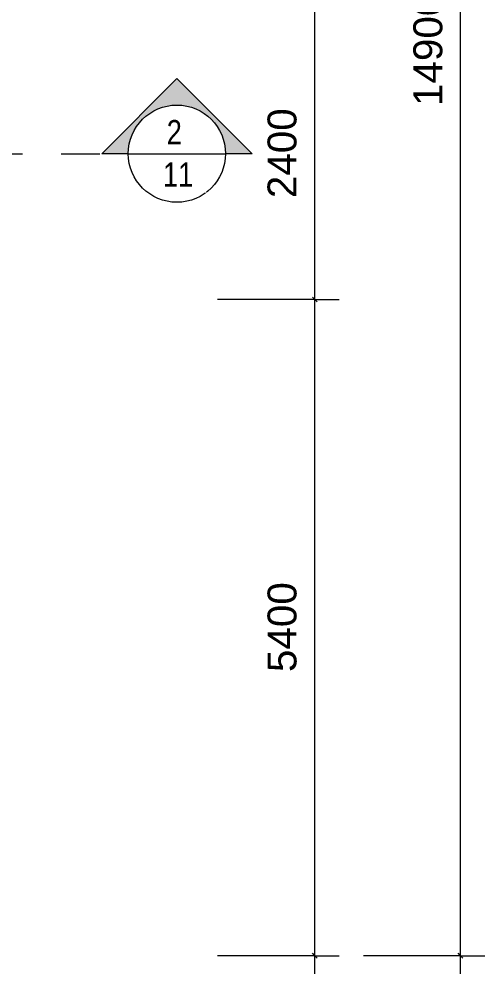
# Model space of a CAD drawing. Header units: millimetres. Extents: x -10792 to 44600, y -5903 to 19992.
# Drawn here: x 40767 to 44600, y -150 to 7708 of the extents above; entities that cross this region are included whole.
import ezdxf

# ---------------------------------------------------------------- set-up
doc = ezdxf.new("R2010")
doc.units = ezdxf.units.MM
doc.linetypes.add('Abgebrochen', pattern=[714.375, 476.25, -238.125])
doc.linetypes.add('Aligning Line', pattern=[635, 317.5, -317.5])
for name, color, linetype, lineweight in [('A-ANNO-DIMS', 211, 'Continuous', 9), ('A-ANNO-DIMS-100', 211, 'Continuous', 9), ('G-ANNO-SYMB', 111, 'Abgebrochen', 9)]:
    doc.layers.add(name, color=color, linetype=linetype, lineweight=lineweight)
doc.styles.add('Arial_1', font='arial.ttf', dxfattribs={"width": 0.8, "height": 200})
doc.styles.add('Arial_5', font='arial.ttf', dxfattribs={"height": 238.125})
doc.dimstyles.new('SecretInternalLinAngDimStyle5p4736185', dxfattribs={"dimscale": 304.8, "dimtxt": 242.94927, "dimasz": 0.130208, "dimexe": 0.656168, "dimexo": 0.0625, "dimgap": 0.260417, "dimtad": 1, "dimdec": 0, "dimrnd": 100, "dimzin": 0, "dimdsep": 46, "dimtxsty": 'Arial_5', "dimblk1": 'OBLIQUE', "dimblk2": 'OBLIQUE', "dimsah": 1, "dimcen": 0.09, "dimdle": 0.492126, "dimazin": 0, "dimtfac": 1, "dimtdec": 4, "dimtix": 1, "dimtmove": 0, "dimatfit": 3, "dimfxl": 2.624672, "dimfxlon": 1, "dimtvp": 1, "dimtolj": 1, "dimtzin": 0, "dimarcsym": 2})

# ---------------------------------------------------------------- blocks, each defined once
blk = doc.blocks.new('Section - CAT DUNG-122916-01_MẶT BẰNG TẦNG 1')
at = {"layer": 'G-ANNO-SYMB', "linetype": 'Continuous'}
h = blk.add_hatch(color=256, dxfattribs=at)
edge = h.paths.add_edge_path()
edge.add_line((0.181, 0), (-2, 0))
edge.add_arc((-6, 0), 4, 0, 90)
edge.add_arc((-6, 0), 4, 90, 180)
edge.add_line((-10, 0), (-12.181, 0))
edge.add_line((-12.181, 0), (-6, 6.181))
edge.add_line((-6, 6.181), (0.181, 0))
for p, q in [((-6, 6.181), (-12.181, 0)), ((0.181, 0), (-6, 6.181)), ((-12.181, 0), (-10, 0)), ((-2, 0), (0.181, 0))]:
    blk.add_line(p, q, dxfattribs=at)
for start, end in [(360, 180), (90, 180), (0, 90), (180, 360)]:
    blk.add_arc((-6, 0), 4, start, end, dxfattribs=at)
blk = doc.blocks.new('DIMBLOCK116-01_MẶT BẰNG TẦNG 1')
at = {"layer": 'A-ANNO-DIMS-100', "transparency": 16777216}
for p, q in [((44400, -150), (44400, 15050)), ((44400, 14900), (43600, 14900)), ((44400, 14900), (44380.2, 14919.8)), ((44400, 14900), (44419.8, 14880.2)), ((44400, 14900), (44600, 14900)), ((44400, 0), (43600, 0)), ((44400, 0), (44380.2, 19.8)), ((44400, 0), (44419.8, -19.8)), ((44400, 0), (44600, 0))]:
    blk.add_line(p, q, dxfattribs=at)
at = {"layer": 'A-ANNO-DIMS-100', "color": 0, "transparency": 16777216, "insert": (44011.5, 6992.1), "char_height": 238.12, "width": 1098.878, "attachment_point": 1, "rotation": 90, "line_spacing_factor": 0.941778, "style": 'Arial_5'}
blk.add_mtext('14900', dxfattribs=at)
blk = doc.blocks.new('_Oblique')
at = {"color": 0, "linetype": 'ByBlock', "lineweight": -2}
blk.add_line((-0.5, -0.5), (0.5, 0.5), dxfattribs=at)
blk = doc.blocks.new('DIMBLOCK117-01_MẶT BẰNG TẦNG 1')
at = {"layer": 'A-ANNO-DIMS-100', "transparency": 16777216}
for p, q in [((43200, 5400), (42400, 5400)), ((43200, 5400), (43180.2, 5419.8)), ((43200, -150), (43200, 5400)), ((43200, 5400), (43219.8, 5380.2)), ((43200, 5400), (43400, 5400)), ((43200, 0), (42400, 0)), ((43200, 0), (43180.2, 19.8)), ((43200, 0), (43219.8, -19.8)), ((43200, 0), (43400, 0))]:
    blk.add_line(p, q, dxfattribs=at)
at = {"layer": 'A-ANNO-DIMS-100', "color": 0, "transparency": 16777216, "insert": (42811.5, 2333.7), "char_height": 238.12, "width": 879.103, "attachment_point": 1, "rotation": 90, "line_spacing_factor": 0.941778, "style": 'Arial_5'}
blk.add_mtext('5400', dxfattribs=at)
blk = doc.blocks.new('DIMBLOCK118-01_MẶT BẰNG TẦNG 1')
at = {"layer": 'A-ANNO-DIMS-100', "transparency": 16777216}
for p, q in [((43200, 7800), (42400, 7800)), ((43200, 7800), (43180.2, 7819.8)), ((43200, 5400), (43200, 7800)), ((43200, 7800), (43219.8, 7780.2)), ((43200, 7800), (43400, 7800)), ((43200, 5400), (42400, 5400)), ((43200, 5400), (43180.2, 5419.8)), ((43200, 5400), (43219.8, 5380.2)), ((43200, 5400), (43400, 5400))]:
    blk.add_line(p, q, dxfattribs=at)
at = {"layer": 'A-ANNO-DIMS-100', "color": 0, "transparency": 16777216, "insert": (42811.5, 6233.7), "char_height": 238.12, "width": 879.103, "attachment_point": 1, "rotation": 90, "line_spacing_factor": 0.941778, "style": 'Arial_5'}
blk.add_mtext('2400', dxfattribs=at)

msp = doc.modelspace()

# ---------------------------------------------------------------- linework, layer by layer
at = {"layer": 'G-ANNO-SYMB', "linetype": 'Aligning Line'}
msp.add_line((-7146.6, 6600), (41465.8, 6600), dxfattribs=at)
at = {"layer": 'G-ANNO-SYMB', "linetype": 'Continuous'}
msp.add_line((41665.8, 6600), (42465.8, 6600), dxfattribs=at)

# ---------------------------------------------------------------- block references
at = {"layer": 'G-ANNO-SYMB', "linetype": 'Continuous', "extrusion": (0, 0, -1), "xscale": 99.99999999999991, "yscale": 99.99999999999991, "zscale": 99.99999999999991}
msp.add_blockref('Section - CAT DUNG-122916-01_MẶT BẰNG TẦNG 1', (-41465.8, 6600), dxfattribs=at)

# ---------------------------------------------------------------- dimensions: what is measured, and where the dimension line sits
at = {"layer": 'A-ANNO-DIMS'}
for base, p1, p2, override, picture, middle in [((44400, 14900), (43600, 0), (43600, 14900), {"dimpost": '<>', "dimfxl": 14900}, 'DIMBLOCK116-01_MẶT BẰNG TẦNG 1', (44199, 7450)), ((43200, 7800), (42400, 5400), (42400, 7800), {"dimpost": '<>', "dimfxl": 2400}, 'DIMBLOCK118-01_MẶT BẰNG TẦNG 1', (42999, 6600)), ((43200, 5400), (42400, 0), (42400, 5400), {"dimpost": '<>', "dimfxl": 5400}, 'DIMBLOCK117-01_MẶT BẰNG TẦNG 1', (42999, 2700))]:
    dim = msp.add_linear_dim(base=base, p1=p1, p2=p2, angle=90, dimstyle='SecretInternalLinAngDimStyle5p4736185', override=override, dxfattribs=at)
    dim.commit()
    dim.dimension.update_dxf_attribs({"geometry": picture, "text_midpoint": middle})

# ---------------------------------------------------------------- next in the draw order: texts
at = {"layer": 'G-ANNO-SYMB', "linetype": 'Continuous', "char_height": 200, "attachment_point": 1, "style": 'Arial_1', "bg_fill": 3, "box_fill_scale": 1.25, "bg_fill_color": 9, "bg_fill_true_color": 13158600, "bg_fill_transparency": 0}
for s, insert, width in [('2', (41982.4, 6877), 153.924), ('11', (41951.3, 6528.5), 307.848)]:
    msp.add_mtext(s, dxfattribs=dict(at, insert=insert, width=width))

doc.saveas('drawing.dxf')
